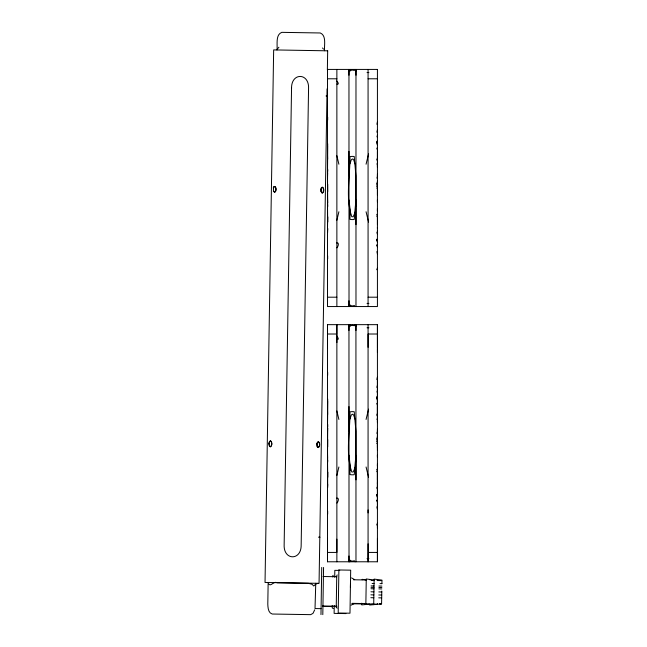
<?xml version="1.0" encoding="UTF-8"?>
<svg xmlns="http://www.w3.org/2000/svg" width="647" height="647" viewBox="0 0 647 647"><rect width="100%" height="100%" fill="white"/><g stroke="black" fill="none" stroke-linecap="round" stroke-linejoin="round"><path stroke-width="0.97" d="M327.511 216.106L327.511 204.395L327.511 211.674M327.511 164.298L327.511 171.576L327.511 147.759M377.427 538.385L377.427 561.782L327.511 561.782L327.511 324.657L377.427 324.657L377.427 334.014L368.07 334.014L368.07 561.782L368.07 552.425L377.427 552.425M327.511 466.908L327.511 459.629L327.617 487.547L327.511 476.653M348.959 560.326L349.016 561.782L348.959 324.657L348.959 326.12M355.979 326.12L355.931 324.657L355.979 561.782M377.427 561.782L377.427 324.657M327.511 453.094L327.617 439.394L327.511 446.317M355.979 206.539L355.923 200.093L354.702 213.486L353.157 216.761L351.782 216.761C345.32 197.845 350.148 176.445 349.987 156.663A3.51 0.906 0 0 1 354.224 156.517L355.923 175.879L355.979 224.622M355.979 461.764L355.923 455.326L354.702 468.711L353.157 471.995L351.782 471.995C345.32 453.07 350.148 431.678 349.987 411.888A3.51 0.906 0 0 1 354.224 411.751L355.923 431.112L355.979 479.856M377.427 180.901L377.427 195.079M377.427 436.135L377.427 450.304M327.511 184.233L327.592 168.916L327.714 171.277M327.511 439.459L327.617 428.047L327.511 432.697M348.959 75.23L349.016 69.423L348.959 70.887M348.959 330.463L349.016 324.657M377.427 214.618L377.427 224.638M377.427 469.851L377.427 479.872M327.511 170.962L327.714 146.432M327.511 426.195L327.714 401.666M377.427 151.333L377.427 161.362M377.427 406.567L377.427 416.587M276.956 49.965C277.7 44.845 275.242 34.792 281.817 32.35L320.273 32.973C326.767 35.625 323.985 45.597 324.559 50.733M315.76 583.279L315.016 608.552L321.066 608.649M327.058 88.882L319.06 583.335L265.035 582.462L273.657 49.908L327.681 50.822M327.366 69.9L327.673 50.781M327.511 191.083L327.617 184.16L327.592 207.064L327.714 204.711M320.977 614.593L321.737 567.427M322.804 614.626L323.565 567.459M333.31 608.528L332.259 607.962L332.202 605.568M332.671 576.833L333.116 575.312M334.248 605.511L334.119 613.388L345.91 613.582M334.709 577.237L334.814 570.347L339.732 570.428M337.127 608.164L336.246 607.088L336.747 575.822L337.184 574.94M350.423 587.492L350.488 583.731M361.802 603.182L361.778 604.905L373.723 603.667M362.183 579.785L362.191 579.34L366.113 579.858M365.846 604.533L366.267 578.968L374.112 579.995M369.647 604.589L369.639 605.034L381.584 603.894L381.795 591.059M370.044 579.914L370.052 579.469M373.707 604.662L374.128 579.097L381.973 580.116M377.516 604.266L377.524 603.797M381.916 583.691L381.965 580.626L377.047 580.529M327.511 177.464L327.617 172.822M377.379 210.833L377.427 208.552M377.379 466.066L377.427 463.786M377.379 176.162L377.427 173.986M377.379 431.395L377.427 429.22M327.511 228.213L327.665 216.721L327.511 220.983M327.511 483.446L327.665 471.954L327.511 476.216M327.511 426.81L327.617 398.9L327.511 402.741M349.914 306.549L349.987 304.907A3.51 3.389 0 0 0 354.224 305.449L355.025 306.549M349.914 561.782L349.987 560.14A3.51 3.389 0 0 0 354.224 560.682L355.025 561.782M377.379 232.119L377.427 231.076M377.379 487.353L377.427 486.309M327.714 459.944L327.592 462.298L327.511 446.98M377.379 233.68L377.427 232.734M377.427 487.967L377.379 488.914L377.427 467.983M327.511 231.505L327.617 229.814L327.511 230.381M327.511 486.738L327.617 485.04L327.511 485.614M377.379 148.422L377.427 147.621M377.379 403.647L377.427 402.855M355.009 212.087L354.224 219.462A3.51 0.906 0 0 1 349.987 219.317L349.93 212.087M355.009 467.312L354.224 474.696A3.51 0.906 0 0 1 349.987 474.55L349.93 467.312M327.511 415.107L327.511 402.992M327.665 117.091L327.665 120.083M327.665 255.888L327.665 258.889M327.665 372.316L327.665 375.317M327.665 511.122L327.665 514.122M338.874 211.771L336.877 220.255M366.065 164.209L368.572 153.905M376.926 124.313L377.427 121.814M338.874 466.997L336.877 475.488M366.065 419.442L368.572 409.13M376.926 379.546L377.427 377.039L377.427 385.111L376.894 387.407M320.936 188.625L320.88 191.577M327.511 228.472L327.511 221.42M327.511 483.705L327.714 484.781M349.93 163.893L351.297 159.785L352.469 158.927L353.642 159.785L355.009 163.893M349.93 419.127L351.297 415.018L352.469 414.161L353.642 415.018L355.009 419.127M376.894 132.174L377.427 129.877M336.246 607.088L336.82 606.288M376.934 178.16L377.427 176.308M376.934 433.393L377.427 431.541L377.427 438.415L376.829 440.235M376.983 136.849L377.427 135.28M376.983 392.082L377.427 390.505M376.877 183.708L377.427 181.807M376.877 438.941L377.427 437.04M314.717 609.798L312.986 613.372L310.673 614.65L272.217 614.027C268.206 612.944 267.931 607.582 267.801 604.128L268.141 583.19C270.551 588.01 273.39 580.505 277.304 582.785L308.449 583.335L312.089 584.298L313.722 585.996L315.906 583.974L318.138 583.319M376.829 185.002L377.427 183.182M376.95 164.273L377.427 162.874M376.95 419.507L377.427 418.108L377.379 397.525L377.427 398.471M376.756 159.979L377.427 158.175M376.756 415.212L377.427 413.409M273.269 187.84L273.794 186.789M376.748 269.75L377.427 268.044M376.748 524.984L377.427 523.277L377.427 527.96M376.716 142.356L377.427 140.642M376.716 397.59L377.427 395.875L377.427 385.685M321.163 188.026L322.157 187.193C324.034 188.228 323.84 191.617 322.392 193L321.357 192.669M336.917 247.841C338.138 246.661 339.651 242.196 336.61 242.892M336.917 503.075C338.138 501.894 339.651 497.43 336.61 498.125M355.009 69.423L354.224 70.531A3.51 3.389 0 0 0 349.987 71.065L349.93 69.423M355.009 324.657L354.224 325.764A3.51 3.389 0 0 0 349.987 326.298L349.93 324.657M278.881 47.28L277.878 48.428M351.127 605.171L354.321 603.522L352.647 603.481M270.341 446.802C272.152 445.686 272.128 442.338 270.616 440.971L270.26 440.914C268.448 442.022 268.473 445.371 269.985 446.745M274.134 186.506L274.49 186.425C276.35 187.476 276.172 190.857 274.708 192.232L273.398 191.407M367.043 72.545L368.903 72.545M327.511 78.788L336.869 78.788M368.07 78.788L377.427 78.788M327.511 297.191L336.869 297.191M368.07 297.191L377.427 297.191M367.043 303.427L368.903 303.427M367.043 327.778L368.903 327.778M327.511 334.014L336.869 334.014L336.869 324.657L336.869 552.425L327.511 552.425L327.511 561.782M367.043 558.66L368.903 558.66M353.472 579.777L366.251 579.963M326.031 95.966L326.945 96.015M318.89 537.139L319.804 537.156M318.89 537.18L319.804 537.188M323.055 576.509L336.812 576.728M371.152 580.432L374.103 580.48M372.09 583.489L374.055 583.521M379.951 583.618L381.916 583.651M371.063 585.915L374.015 585.956M378.924 586.036L381.876 586.085M371.038 587.355L373.99 587.403M378.899 587.484L381.851 587.533M371.022 588.754L373.966 588.802M378.883 588.883L381.827 588.924M378.827 591.932L381.779 591.981M378.778 594.981L381.73 595.03M370.877 597.699L373.82 597.747M378.738 597.828L381.681 597.877M379.619 603.764L381.584 603.797L379.619 603.788M352.105 603.344L365.862 603.57M351.968 603.78L361.794 603.942M364.738 603.991L369.655 604.039M373.586 604.128L377.516 604.169M322.586 605.972L336.335 606.199M322.441 606.409L332.267 606.571M370.974 591.795L373.917 591.851M370.917 594.844L373.869 594.9M354.702 579.663L351.564 577.908M336.917 84.07C339.554 85.04 337.855 81.619 336.61 81.037M336.917 339.303C339.554 340.273 337.855 336.852 336.61 336.262M376.756 188.042L377.427 188.431M376.756 443.276L377.427 443.664M376.716 214.335L377.427 214.78M376.716 469.568L377.427 470.013M323.508 49.172L322.538 47.983M376.716 186.142L377.427 187.056M376.716 441.375L377.427 442.289L377.427 447.732M376.756 215.896L377.427 216.996M376.756 471.129L377.427 472.229M332.841 576.671L332.679 576.194M376.756 239.188L377.427 241.007M376.756 494.421L377.427 496.241M376.756 141.806L377.427 143.626M376.756 397.04L377.427 398.859M376.829 240.344L377.427 242.221M376.829 495.57L377.427 497.454M376.829 143.003L377.427 144.896L377.379 143.852M376.829 398.237L377.427 400.129L377.379 399.086M376.886 245.197L377.427 246.984M376.886 500.43L377.427 502.209M376.886 148.155L377.427 150.039M376.886 403.388L377.427 405.273M368.572 222.075L366.065 211.771M336.877 155.717L338.874 164.209M368.572 477.308L366.065 466.997M336.877 410.95L338.874 419.442M376.95 244.744L377.427 246.515M376.95 499.977L377.427 501.74M376.95 232.265L377.427 234.174M376.95 487.498L377.427 489.407L377.427 509.197L376.926 506.827M376.983 239.358L377.427 241.258M376.983 494.591L377.427 496.492M327.511 147.508L327.617 143.666L327.617 146.165L327.511 145.591M376.926 251.594L377.427 253.964M327.511 400.825L327.617 401.399L327.511 399.7M327.511 231.561L327.617 232.313L327.592 228.084L327.714 229.548M349.016 200.093L350.65 214.844M349.016 455.326L350.65 470.078M377.379 227.558L377.427 228.351M377.379 482.791L377.427 483.584M377.379 142.3L377.427 143.246M327.714 426.502L327.592 424.149L327.617 447.045L327.511 440.122M355.979 306.549L355.979 69.423L355.979 70.887M348.959 305.093L349.016 306.549L348.959 69.423M327.511 154.989L327.665 159.251M327.511 410.222L327.665 414.484M327.511 216.608L327.665 222.156L327.511 205.01M327.511 471.841L327.665 477.389L327.511 460.243M377.379 165.139L377.427 167.419M377.379 199.81L377.427 201.985M377.379 420.372L377.427 422.653M377.379 455.043L377.427 457.219M327.511 198.508L327.617 203.158L327.511 191.747M327.511 453.741L327.617 458.391M327.511 184.896L327.617 191.819L327.511 178.111M355.931 69.423L355.979 75.23M355.931 324.657L355.979 330.463M348.959 300.75L349.016 306.549M348.959 555.983L349.016 561.782M348.959 169.441L349.016 175.879L348.959 151.349M348.959 424.675L349.016 431.112L348.959 406.583M377.427 334.798L377.427 348.062M377.427 348.596L377.427 352.486M368.07 69.423L368.07 306.549M368.07 324.657L368.07 347.302M368.07 509.933L368.07 512.909M368.07 543.844L368.07 551.64M336.869 69.423L336.869 306.549M336.869 334.798L336.869 342.595M336.869 539.137L336.869 561.782M327.511 324.657L327.511 348.062M327.511 538.385L327.511 551.64M269.087 443.494L269.597 446.195L270.616 446.737C272.25 445.468 272.33 442.136 270.64 440.89L269.621 441.521L269.087 443.494M291.546 88.291L284.154 544.677C283.337 560.634 301.47 560.933 301.17 544.952L308.554 88.566C309.371 72.61 291.239 72.31 291.546 88.291M338.891 569.975L338.195 613.016L349.987 613.202L350.682 570.169L338.891 569.975M316.787 444.149L317.24 446.907L318.235 447.562C319.966 446.381 319.99 443.041 318.405 441.723L317.37 442.233L316.787 444.149M321.082 189.369L321.203 191.601L322.376 193.057C324.276 192.07 324.204 188.681 322.788 187.258L321.737 187.573L321.082 189.369M273.414 188.576L273.519 190.816L274.692 192.288C276.601 191.31 276.52 187.921 275.121 186.49L274.069 186.789L273.414 188.576M316.998 443.624L317.224 446.519L318.502 447.489C320.063 446.171 320.192 442.823 318.421 441.658L316.998 443.624M377.427 69.423L327.511 69.423L327.511 306.549L377.427 306.549L377.427 69.423"/></g></svg>
